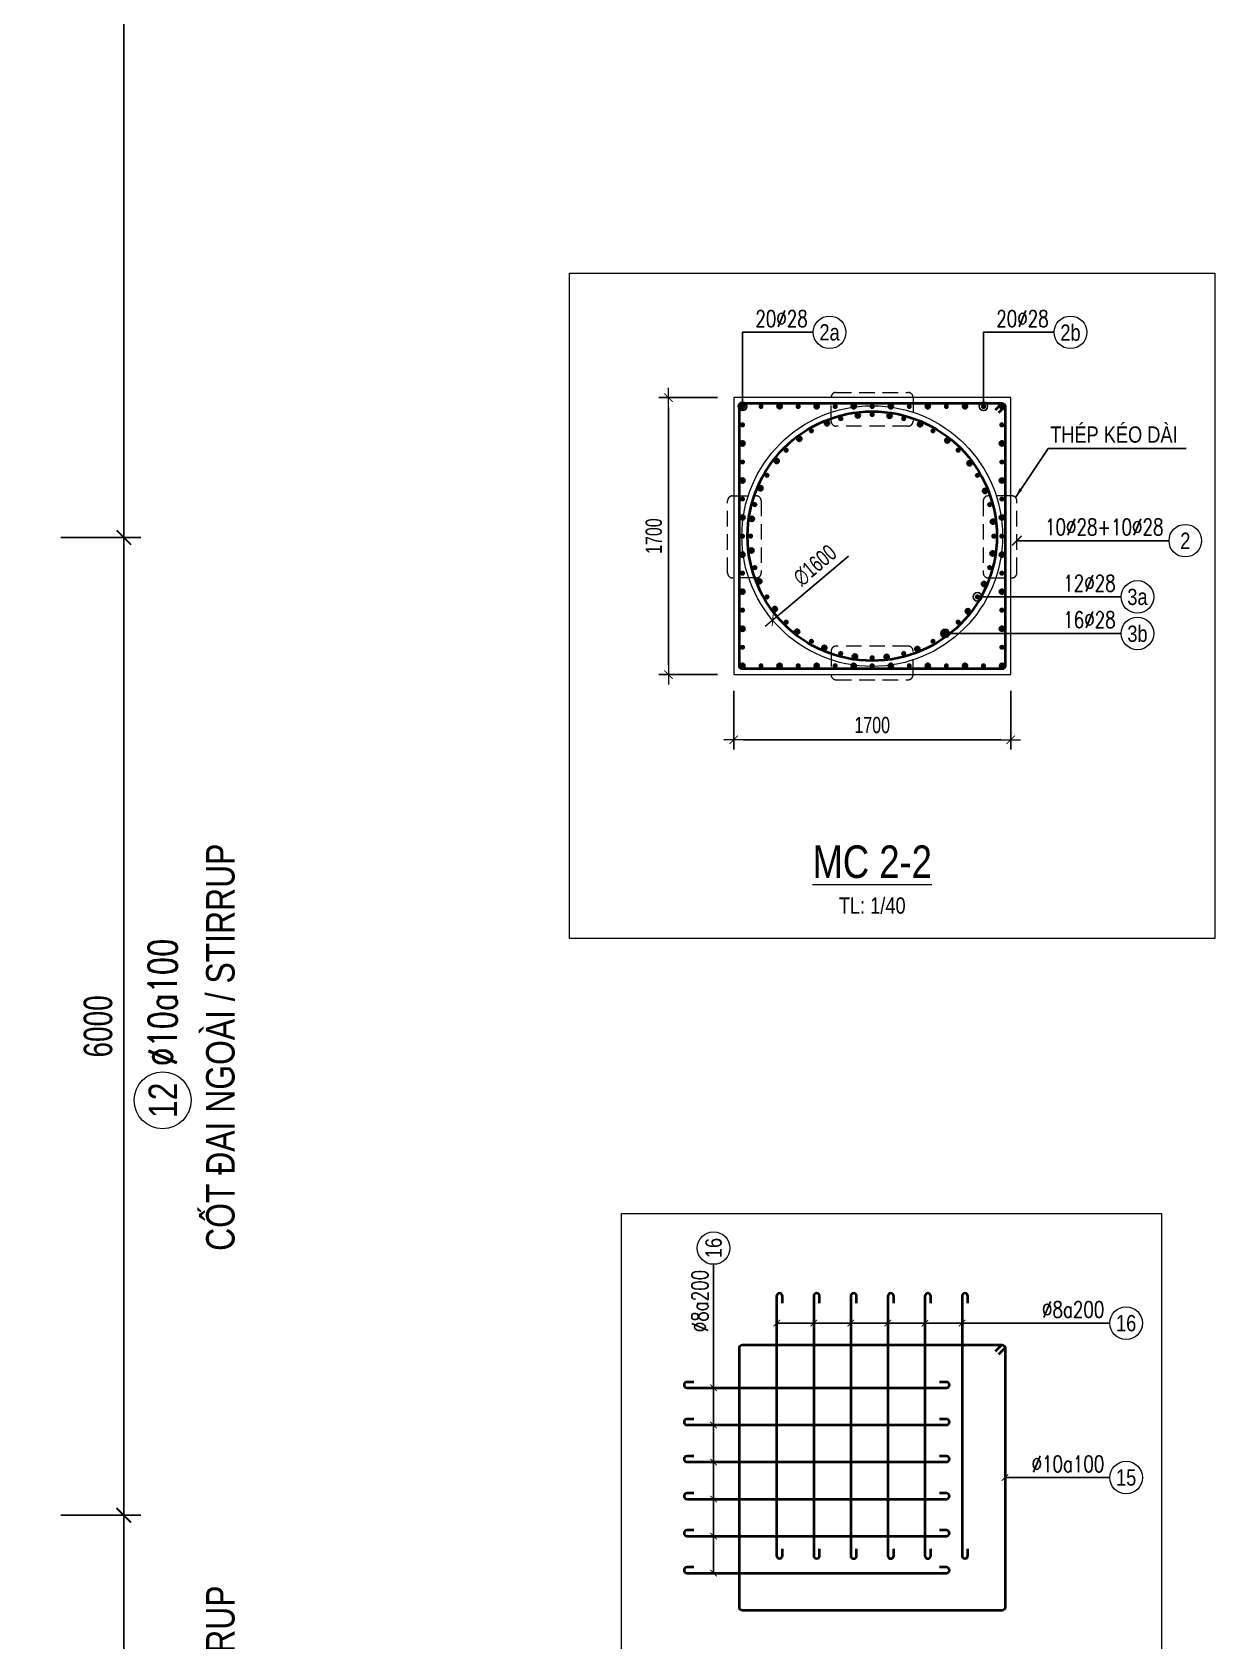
# Model space of a CAD drawing. Header units: millimetres. Extents: x 49323 to 538172, y -39336 to 181761.
# Drawn here: x 176913 to 184170, y 2860 to 12732 of the extents above; entities that cross this region are included whole.
import ezdxf
from ezdxf.enums import TextEntityAlignment as Align

# ---------------------------------------------------------------- set-up
doc = ezdxf.new("R2010")
doc.units = ezdxf.units.MM
doc.linetypes.add('HIDDEN2', pattern=[4.762499999999999, 3.175, -1.5875])
doc.layers.get('0').update_dxf_attribs({"lineweight": 20})
doc.layers.get('Defpoints').update_dxf_attribs({"color": 151, "lineweight": 9})
for name, color, linetype, lineweight in [('NDC_S_CONTINUOUS', 3, 'Continuous', 20), ('NDC_S_DIM', 1, 'Continuous', 15), ('NDC_S_HIDDEN', 8, 'HIDDEN2', 13), ('NDC_S_REBAR', 4, 'Continuous', 35), ('NDC_S_STIRRUP', 4, 'Continuous', 40), ('NDC_S_THIN LINE', 8, 'Continuous', 9), ('NDC_S_VN TEXT', 7, 'Continuous', 20), ('NDC_Table', 3, 'Continuous', 20)]:
    doc.layers.add(name, color=color, linetype=linetype, lineweight=lineweight)
doc.styles.add('ARIAL', font='arial.ttf', dxfattribs={"width": 0.8})
doc.styles.add('NDC_DIM', font='', dxfattribs={"width": 0.75})
doc.styles.add('NDC_EN TXT', font='romans.shx', dxfattribs={"width": 0.8})
doc.styles.add('NDC_VIE TXT', font='arial.ttf', dxfattribs={"width": 0.8})
doc.styles.get('NDC_DIM').set_extended_font_data('Dotum')
doc.dimstyles.new('NDC_dim_40', dxfattribs={"dimscale": 40, "dimtxt": 2.5, "dimasz": 1.5, "dimexe": 1.5, "dimexo": 2.5, "dimgap": 1, "dimtad": 1, "dimdec": 0, "dimzin": 0, "dimdsep": 46, "dimtxsty": 'NDC_DIM', "dimblk": 'DIMMARK', "dimcen": 0.09, "dimdle": 1.2, "dimclrd": 1, "dimclre": 1, "dimclrt": 3, "dimadec": 0, "dimazin": 0, "dimtfac": 1, "dimtdec": 0, "dimtix": 1, "dimtofl": 0, "dimtmove": 0, "dimatfit": 3, "dimfxl": 8, "dimfxlon": 1, "dimtolj": 1, "dimtzin": 0, "dimarcsym": 0})
doc.dimstyles.new('NDC_dim_70', dxfattribs={"dimscale": 70, "dimtxt": 2.5, "dimasz": 1.5, "dimexe": 1.5, "dimexo": 2.5, "dimgap": 1, "dimtad": 1, "dimdec": 0, "dimzin": 0, "dimdsep": 46, "dimtxsty": 'NDC_DIM', "dimblk": 'DIMMARK', "dimcen": 0.09, "dimdle": 1.2, "dimclrd": 1, "dimclre": 1, "dimclrt": 3, "dimadec": 0, "dimazin": 0, "dimtfac": 1, "dimtdec": 0, "dimtix": 1, "dimtofl": 0, "dimtmove": 0, "dimatfit": 3, "dimfxl": 8, "dimfxlon": 1, "dimtolj": 1, "dimtzin": 0, "dimarcsym": 0})

# ---------------------------------------------------------------- blocks, each defined once
blk = doc.blocks.new('DIMMARK')
at = {"layer": 'NDC_S_DIM', "color": 1}
blk.add_line((-1.5, 0), (1, 0), dxfattribs=at)
at = {"layer": 'NDC_S_DIM', "color": 2, "const_width": 0.1}
blk.add_lwpolyline([(-0.4242640687119285, -0.4242640687119285), (0.4242640687119285, 0.4242640687119285)], dxfattribs=at)
blk = doc.blocks.new('*D401')
at = {"layer": 'Defpoints', "color": 0, "ltscale": 70, "transparency": 16777216}
for p in [(176913.1797757736, 3630.720798664641), (177475.5324994227, 3630.720798664641), (176913.1797757736, 30.72079866446667)]:
    blk.add_point(p, dxfattribs=at)
at = {"layer": 'NDC_S_DIM', "color": 1, "lineweight": -2, "ltscale": 70, "transparency": 16777216}
for p, q in [((177088.1797757736, 3630.720798664641), (177580.5324994227, 3630.720798664641)), ((177475.5324994227, 135.7207986644668), (177475.5324994227, 3525.720798664641)), ((177088.1797757736, 30.7207986644667), (177580.5324994227, 30.72079866446678))]:
    blk.add_line(p, q, dxfattribs=at)
at = {"layer": 'NDC_S_DIM', "color": 1, "lineweight": -2, "ltscale": 70, "transparency": 16777216, "xscale": 105, "yscale": 105, "zscale": 105}
for p, rotation in [((177475.5324994227, 3630.720798664641), 90), ((177475.5324994227, 30.72079866446676), 270)]:
    blk.add_blockref('DIMMARK', p, dxfattribs=dict(at, rotation=rotation))
at = {"layer": 'NDC_S_DIM', "color": 3, "ltscale": 70, "transparency": 16777216, "insert": (177317.9137748636, 1830.720798664503), "char_height": 175, "attachment_point": 5, "rotation": 90, "style": 'NDC_DIM'}
blk.add_mtext('\\A1;3600', dxfattribs=at)
blk = doc.blocks.new('*D402')
at = {"layer": 'Defpoints', "color": 0, "ltscale": 70, "transparency": 16777216}
for p in [(176913.1797757736, 9630.720798664643), (177475.5324994227, 9630.720798664643), (176913.1797757736, 3630.720798664641)]:
    blk.add_point(p, dxfattribs=at)
at = {"layer": 'NDC_S_DIM', "color": 1, "lineweight": -2, "ltscale": 70, "transparency": 16777216}
for p, q in [((177088.1797757736, 9630.720798664643), (177580.5324994227, 9630.720798664643)), ((177475.5324994227, 3735.720798664641), (177475.5324994227, 9525.720798664643)), ((177088.1797757736, 3630.720798664641), (177580.5324994227, 3630.720798664641))]:
    blk.add_line(p, q, dxfattribs=at)
at = {"layer": 'NDC_S_DIM', "color": 1, "lineweight": -2, "ltscale": 70, "transparency": 16777216, "xscale": 105, "yscale": 105, "zscale": 105}
for p, rotation in [((177475.5324994227, 9630.720798664643), 90), ((177475.5324994227, 3630.720798664641), 270)]:
    blk.add_blockref('DIMMARK', p, dxfattribs=dict(at, rotation=rotation))
at = {"layer": 'NDC_S_DIM', "color": 3, "ltscale": 70, "transparency": 16777216, "insert": (177317.9137748637, 6630.72079866459), "char_height": 175, "attachment_point": 5, "rotation": 90, "style": 'NDC_DIM'}
blk.add_mtext('\\A1;6000', dxfattribs=at)
blk = doc.blocks.new('*D403')
at = {"layer": 'Defpoints', "color": 0, "ltscale": 70, "transparency": 16777216}
for p in [(176913.1797757736, 19630.72079866465), (177475.5324994228, 19630.72079866465), (176913.1797757736, 9630.720798664643)]:
    blk.add_point(p, dxfattribs=at)
at = {"layer": 'NDC_S_DIM', "color": 1, "lineweight": -2, "ltscale": 70, "transparency": 16777216}
for p, q in [((177088.1797757736, 19630.72079866465), (177580.5324994228, 19630.72079866465)), ((177475.5324994228, 9735.720798664643), (177475.5324994228, 19525.72079866465)), ((177088.1797757736, 9630.720798664643), (177580.5324994228, 9630.720798664643))]:
    blk.add_line(p, q, dxfattribs=at)
at = {"layer": 'NDC_S_DIM', "color": 1, "lineweight": -2, "ltscale": 70, "transparency": 16777216, "xscale": 105, "yscale": 105, "zscale": 105}
for p, rotation in [((177475.5324994228, 19630.72079866465), 90), ((177475.5324994228, 9630.720798664643), 270)]:
    blk.add_blockref('DIMMARK', p, dxfattribs=dict(at, rotation=rotation))
at = {"layer": 'NDC_S_DIM', "color": 3, "ltscale": 70, "transparency": 16777216, "insert": (177317.9137748637, 14630.72079866459), "char_height": 175, "attachment_point": 5, "rotation": 90, "style": 'NDC_DIM'}
blk.add_mtext('\\A1;10000', dxfattribs=at)
blk = doc.blocks.new('*U236')
blk.add_circle((-2.5, 0), 2.5)
at = {"layer": 'NDC_S_VN TEXT', "color": 7, "style": 'ARIAL', "width": 0.8}
blk.add_attdef('SH2', text='', height=2.5, dxfattribs=at).set_placement((-2.5, 0), align=Align.MIDDLE)
at = {"layer": 'NDC_S_VN TEXT', "color": 3, "style": 'NDC_EN TXT', "width": 0.75}
blk.add_attdef('DKKC1', (0.5, -1.25), '', height=2.5, dxfattribs=at)
blk = doc.blocks.new('kata_block_TD')
at = {"color": 6, "linetype": 'ByBlock', "lineweight": -2, "style": 'ARIAL', "width": 0.8}
blk.add_attdef('SECTDET2', text='', height=5, dxfattribs=at).set_placement((0, 7.970649532882817), align=Align.CENTER)
at = {"color": 0, "linetype": 'ByBlock', "lineweight": -2, "style": 'ARIAL', "width": 0.8}
blk.add_attdef('SECTDET1', text='', height=5, dxfattribs=at).set_placement((0, 1.470649532882817), align=Align.CENTER)
at = {"color": 3, "lineweight": 25, "style": 'ARIAL', "width": 0.8}
blk.add_attdef('SSCALE', text='', height=2.5, dxfattribs=at).set_placement((0, -3.998868953555331), align=Align.CENTER)
blk = doc.blocks.new('kata_block_THEP')
at = {"layer": 'NDC_S_REBAR', "color": 0}
for p, q in [((-0.5, 0), (0.5, 0)), ((-0.3535533905960619, 0.353553390592424), (0.3535533905960619, -0.353553390592424)), ((0.3535533905960619, 0.353553390592424), (-0.3535533905960619, -0.353553390592424)), ((0, 0.5), (0, -0.5))]:
    blk.add_line(p, q, dxfattribs=at)
at = {"layer": 'NDC_S_REBAR', "color": 0, "const_width": 0.08333333333333334}
blk.add_lwpolyline([(-0.5, -1.818989403545856e-12, 1), (0.5000000000145519, -1.818989403545856e-12, 1), (-0.5, -1.818989403545856e-12, 1)], format="xyb", dxfattribs=at)
blk = doc.blocks.new('cham')
at = {"layer": 'NDC_S_REBAR'}
h = blk.add_hatch(color=253, dxfattribs=at)
h.dxf.hatch_style = 1
h.paths.add_polyline_path([(-28.00000000081491, 0, 1), (28.00000000081491, 0, 1)])
at = {"layer": 'NDC_S_REBAR', "color": 253}
blk.add_circle((0, 0), 28.00000000082072, dxfattribs=at)
blk = doc.blocks.new('*U436')
at = {"layer": 'NDC_S_DIM', "xscale": 0.5, "yscale": 0.5, "zscale": 0.5}
blk.add_blockref('cham', (0, 0), dxfattribs=at)
blk = doc.blocks.new('*U437')
at = {"layer": 'NDC_S_DIM', "color": 0, "linetype": 'ByBlock', "lineweight": -2, "transparency": 16777216}
for p in [(0, 0), (227.5, 0), (455, 0), (682.5, 0), (910, 0), (1137.5, 0), (1365, 0), (1592.5, 0)]:
    blk.add_blockref('*U436', p, dxfattribs=at)
blk = doc.blocks.new('*U438')
at = {"layer": 'NDC_S_DIM', "xscale": 0.5, "yscale": 0.5, "zscale": 0.5}
blk.add_blockref('cham', (0, 0), dxfattribs=at)
blk = doc.blocks.new('*U439')
at = {"layer": 'NDC_S_DIM', "color": 0, "linetype": 'ByBlock', "lineweight": -2, "transparency": 16777216}
for p in [(0, 0), (227.5, 0), (455, 0), (682.5, 0), (910, 0), (1137.5, 0)]:
    blk.add_blockref('*U438', p, dxfattribs=at)
blk = doc.blocks.new('*U432')
at = {"layer": 'NDC_S_DIM', "xscale": 0.5, "yscale": 0.5, "zscale": 0.5}
blk.add_blockref('cham', (0, 0), dxfattribs=at)
blk = doc.blocks.new('*U433')
at = {"layer": 'NDC_S_DIM', "color": 0, "linetype": 'ByBlock', "lineweight": -2, "transparency": 16777216}
for p in [(0, 0), (227.5, 0), (455, 0), (682.5, 0), (910, 0), (1137.5, 0), (1365, 0), (1592.5, 0)]:
    blk.add_blockref('*U432', p, dxfattribs=at)
blk = doc.blocks.new('*U434')
at = {"layer": 'NDC_S_DIM', "xscale": 0.5, "yscale": 0.5, "zscale": 0.5}
blk.add_blockref('cham', (0, 0), dxfattribs=at)
blk = doc.blocks.new('*U435')
at = {"layer": 'NDC_S_DIM', "color": 0, "linetype": 'ByBlock', "lineweight": -2, "transparency": 16777216}
for p in [(0, 0), (227.5, 0), (455, 0), (682.5, 0), (910, 0), (1137.5, 0)]:
    blk.add_blockref('*U434', p, dxfattribs=at)
blk = doc.blocks.new('*U11')
blk.add_circle((2.5, 0), 2.5)
at = {"layer": 'NDC_S_VN TEXT', "color": 3, "style": 'NDC_EN TXT', "width": 0.75}
blk.add_attdef('DK2', text='', height=2.5, dxfattribs=at).set_placement((-0.85, 0.8455043070534884), align=Align.RIGHT)
at = {"layer": 'NDC_S_VN TEXT', "color": 7, "style": 'ARIAL', "width": 0.8}
blk.add_attdef('SH3', text='', height=2.5, dxfattribs=at).set_placement((2.5, 0), align=Align.MIDDLE)
blk = doc.blocks.new('*D446')
at = {"layer": 'Defpoints', "color": 0, "ltscale": 70, "transparency": 16777216}
for p in [(181217.785932123, 8789.496988113242), (182917.785932123, 8789.496988113242), (182917.785932123, 8389.496988113242)]:
    blk.add_point(p, dxfattribs=at)
at = {"layer": 'NDC_S_DIM', "color": 1, "lineweight": -2, "ltscale": 70, "transparency": 16777216}
for p, q in [((181217.785932123, 8689.496988113242), (181217.785932123, 8329.496988113242)), ((182917.785932123, 8689.496988113242), (182917.785932123, 8329.496988113242)), ((181277.785932123, 8389.496988113242), (182857.785932123, 8389.496988113242))]:
    blk.add_line(p, q, dxfattribs=at)
at = {"layer": 'NDC_S_DIM', "color": 1, "lineweight": -2, "ltscale": 70, "transparency": 16777216, "xscale": 60, "yscale": 60, "zscale": 60, "rotation": 180}
blk.add_blockref('DIMMARK', (181217.785932123, 8389.496988113242), dxfattribs=at)
at = {"layer": 'NDC_S_DIM', "color": 1, "lineweight": -2, "ltscale": 70, "transparency": 16777216, "xscale": 60, "yscale": 60, "zscale": 60}
blk.add_blockref('DIMMARK', (182917.785932123, 8389.496988113242), dxfattribs=at)
at = {"layer": 'NDC_S_DIM', "color": 3, "ltscale": 70, "transparency": 16777216, "insert": (182067.785932123, 8479.564830718398), "char_height": 100, "attachment_point": 5, "style": 'NDC_DIM'}
blk.add_mtext('\\A1;1700', dxfattribs=at)
blk = doc.blocks.new('*D447')
at = {"layer": 'Defpoints', "color": 0, "ltscale": 70, "transparency": 16777216}
for p in [(181217.7859321231, 10489.49698811325), (180817.7859321241, 8789.496988113246), (181217.7859321231, 8789.496988113246)]:
    blk.add_point(p, dxfattribs=at)
at = {"layer": 'NDC_S_DIM', "color": 1, "lineweight": -2, "ltscale": 70, "transparency": 16777216}
for p, q in [((181117.7859321231, 10489.49698811325), (180757.7859321241, 10489.49698811325)), ((180817.7859321241, 10429.49698811325), (180817.7859321241, 8849.496988113246)), ((181117.7859321231, 8789.496988113246), (180757.7859321241, 8789.496988113246))]:
    blk.add_line(p, q, dxfattribs=at)
at = {"layer": 'NDC_S_DIM', "color": 1, "lineweight": -2, "ltscale": 70, "transparency": 16777216, "xscale": 60, "yscale": 60, "zscale": 60}
for p, rotation in [((180817.7859321241, 10489.49698811325), 90), ((180817.7859321241, 8789.496988113246), 270)]:
    blk.add_blockref('DIMMARK', p, dxfattribs=dict(at, rotation=rotation))
at = {"layer": 'NDC_S_DIM', "color": 3, "ltscale": 70, "transparency": 16777216, "insert": (180727.7180895189, 9639.496988113193), "char_height": 100, "attachment_point": 5, "rotation": 90, "style": 'NDC_DIM'}
blk.add_mtext('\\A1;1700', dxfattribs=at)
blk = doc.blocks.new('*U448')
at = {"layer": 'NDC_S_REBAR', "xscale": 28, "yscale": 28, "zscale": 28}
blk.add_blockref('kata_block_THEP', (-2.037268131971359e-10, 5.093170329928398e-11), dxfattribs=at)
blk = doc.blocks.new('*U449')
at = {"layer": 'NDC_Table', "color": 0, "linetype": 'ByBlock', "lineweight": -2, "transparency": 16777216}
for p, rotation in [((191615.2924597044, 4375.329646169997), 15), ((192001.4504749974, 4375.329646169168), 345), ((191435.3714673507, 4300.803930981919), 30.00000000000001), ((192181.3714673507, 4300.803930980318), 329.9999999999999), ((191280.8698085852, 4182.250638524209), 45.00000000000001), ((192335.8731261157, 4182.250638521945), 314.9999999999999), ((191162.3165161269, 4027.748979759279), 60.00000000000001), ((192454.4264185734, 4027.748979756506), 299.9999999999999), ((191087.790800938, 3847.827987405897), 75.00000000000001), ((192528.9521337615, 3847.827987402804), 285), ((191062.3714673492, 3654.748979759447), 90), ((192554.3714673494, 3654.748979756245), 270), ((191087.7908009372, 3461.669972112888), 105), ((192528.9521337606, 3461.669972109794), 255), ((191162.3165161253, 3281.748979759185), 120), ((192454.4264185718, 3281.748979756412), 240), ((191280.869808583, 3127.247320993747), 135), ((192335.8731261134, 3127.247320991483), 225), ((191435.3714673479, 3008.694028535374), 150), ((192181.371467348, 3008.694028533772), 209.9999999999999), ((191615.2924597013, 2934.168313346524), 165), ((191808.3714673477, 2908.748979757752), 180), ((192001.4504749943, 2934.168313345696), 194.9999999999999)]:
    blk.add_blockref('*U448', p, dxfattribs=dict(at, rotation=rotation))
blk.add_blockref('*U448', (191808.3714673509, 4400.74897975794), dxfattribs=at)
blk = doc.blocks.new('*U452')
at = {"layer": 'NDC_S_DIM', "xscale": 0.5, "yscale": 0.5, "zscale": 0.5}
blk.add_blockref('cham', (0, 0), dxfattribs=at)
blk = doc.blocks.new('*U453')
at = {"layer": 'NDC_S_DIM', "color": 0, "linetype": 'ByBlock', "lineweight": -2, "transparency": 16777216}
blk.add_blockref('*U452', (0, 0), dxfattribs=at)
blk = doc.blocks.new('*U450')
at = {"layer": 'NDC_S_DIM', "rotation": 338.5616584972}
blk.add_blockref('*U453', (0, 0), dxfattribs=at)
at = {"layer": 'NDC_S_REBAR', "xscale": 28, "yscale": 28, "zscale": 28, "rotation": 342.8759197528643}
blk.add_blockref('kata_block_THEP', (-1.746229827404022e-10, 1.082298695109785e-10), dxfattribs=at)
blk = doc.blocks.new('*U451')
at = {"layer": 'NDC_Table', "color": 0, "linetype": 'ByBlock', "lineweight": -2, "transparency": 16777216}
for p, rotation in [((191531.1112754281, 4347.311457788543), 29.99999999999998), ((191719.8070466086, 4395.473181724427), 15), ((192102.0345300997, 4340.517166229247), 344.9999999999999), ((191361.3103281331, 4251.952745488475), 45), ((192269.5180710712, 4241.144588435069), 330.0000000000001), ((191221.9758586721, 4115.895583479751), 60.00000000000001), ((192405.57523308, 4101.8101189741), 315), ((191122.6032808779, 3948.412042508174), 74.99999999999999), ((192500.93394538, 3932.009171679006), 299.9999999999999), ((191069.9646717063, 3760.91584911132), 90), ((192549.0956693159, 3743.313400498618), 285), ((191067.6472653828, 3566.184559017073), 105), ((192546.7782629924, 3548.582110404372), 269.9999999999999), ((191115.8089893186, 3377.488787836685), 120), ((192494.1396538207, 3361.085917007517), 255), ((191211.1677016187, 3207.687840541592), 135), ((192394.7670760265, 3193.602376035941), 240), ((191347.2248636274, 3068.353371080623), 150), ((192255.4326065656, 3057.545214027217), 225), ((191514.708404599, 2968.980793286445), 165), ((192085.6316592705, 2962.186501727149), 210), ((191702.2045979958, 2916.34218411478), 180), ((191896.9358880901, 2914.024777791264), 194.9999999999999)]:
    blk.add_blockref('*U450', p, dxfattribs=dict(at, rotation=rotation))
blk.add_blockref('*U450', (191914.5383367028, 4393.155775400912), dxfattribs=at)
blk = doc.blocks.new('*D653')
at = {"layer": 'Defpoints', "color": 0, "ltscale": 40, "transparency": 16777216}
for p in [(182678.597791045, 10156.12922964893), (181456.9740731919, 9122.86474657699)]:
    blk.add_point(p, dxfattribs=at)
at = {"layer": 'NDC_S_VN TEXT', "color": 1, "lineweight": -2, "ltscale": 40, "transparency": 16777216}
blk.add_line((181921.4085047078, 9515.689145602664), (181502.7849626114, 9161.612164692197), dxfattribs=at)
at = {"layer": 'NDC_S_VN TEXT', "color": 1, "lineweight": -2, "ltscale": 40, "transparency": 16777216, "xscale": 60, "yscale": 60, "zscale": 60, "rotation": 220.2249554821321}
blk.add_blockref('DIMMARK', (181456.9740731919, 9122.86474657699), dxfattribs=at)
at = {"layer": 'NDC_S_VN TEXT', "color": 3, "ltscale": 40, "transparency": 16777216, "insert": (181716.4737872315, 9460.317580889357), "char_height": 100, "attachment_point": 5, "rotation": 40.22495548213211, "style": 'NDC_DIM'}
blk.add_mtext('\\A1;∅1600', dxfattribs=at)

msp = doc.modelspace()

# ---------------------------------------------------------------- linework, layer by layer
at = {"layer": 'Defpoints', "ltscale": 40}
for points in [[(180211.1621738467, 11252.38834586248), (184170.0490963082, 11252.38834586248), (184170.0490963082, 7169.366216950206), (180211.1621738467, 7169.366216950206)], [(180530.1790453661, 5483.628138941451), (183843.6908168602, 5483.628138941451), (183843.6908168602, -947.3411607038288), (180530.1790453661, -947.3411607038288)]]:
    msp.add_lwpolyline(points, close=True, dxfattribs=at)
at = {"layer": 'NDC_S_CONTINUOUS', "ltscale": 70}
msp.add_lwpolyline([(181217.785932123, 8789.496988113242), (182917.785932123, 8789.496988113242), (182917.785932123, 10489.49698811324), (181217.785932123, 10489.49698811324), (181217.785932123, 8789.496988113242)], dxfattribs=at)
at = {"layer": 'NDC_S_CONTINUOUS'}
msp.add_circle((182067.7859321184, 9639.496988112964), 799.9999999998472, dxfattribs=at)
at = {"layer": 'NDC_S_HIDDEN', "ltscale": 30}
for points in [[(181845.4729385921, 10520.80191241999), (182288.4239238277, 10520.80191241999, -0.414213562373095), (182318.4239238277, 10490.80191241999), (182318.4239238277, 10344.69560227831, -0.414213562373095), (182288.4239238277, 10314.69560227831), (181845.4729385921, 10314.69560227831, -0.414213562373095), (181815.4729385921, 10344.69560227831), (181815.4729385921, 10490.80191241999, -0.414213562373095)], [(181180.2701616438, 9413.252551369253), (181180.2701616438, 9856.20353660488, -0.414213562373095), (181210.2701616438, 9886.20353660488), (181356.3764717855, 9886.20353660488, -0.414213562373095), (181386.3764717855, 9856.20353660488), (181386.3764717855, 9413.252551369253, -0.414213562373095), (181356.3764717855, 9383.252551369253), (181210.2701616438, 9383.252551369253, -0.414213562373095)], [(182955.3017026023, 9413.252551369253), (182955.3017026023, 9856.20353660488, 0.414213562373095), (182925.3017026023, 9886.20353660488), (182779.1953924606, 9886.20353660488, 0.414213562373095), (182749.1953924606, 9856.20353660488), (182749.1953924606, 9413.252551369253, 0.414213562373095), (182779.1953924606, 9383.252551369253), (182925.3017026023, 9383.252551369253, 0.414213562373095)], [(181845.4729385921, 8758.192063806491), (182288.4239238277, 8758.192063806491, 0.414213562373095), (182318.4239238277, 8788.192063806491), (182318.4239238277, 8934.298373948172, 0.414213562373095), (182288.4239238277, 8964.298373948172), (181845.4729385921, 8964.298373948172, 0.414213562373095), (181815.4729385921, 8934.298373948172), (181815.4729385921, 8788.192063806491, 0.414213562373095)]]:
    msp.add_lwpolyline(points, format="xyb", close=True, dxfattribs=at)
at = {"layer": 'NDC_S_STIRRUP', "ltscale": 70}
for points in [[(182823.785932123, 10414.49698811324), (182863.785932123, 10454.49698811324, -0.414213562), (182882.785932123, 10435.49698811324), (182882.785932123, 8843.496988113242, -0.414213562), (182863.785932123, 8824.496988113242), (181271.785932123, 8824.496988113242, -0.414213562), (181252.785932123, 8843.496988113242), (181252.785932123, 10435.49698811324, -0.414213562), (181271.785932123, 10454.49698811324), (182863.785932123, 10454.49698811324, -0.414213562), (182882.785932123, 10435.49698811324), (182842.785932123, 10395.49698811324)], [(182823.785932123, 4637.093239145674), (182863.785932123, 4677.093239145674, -0.414213562), (182882.785932123, 4658.093239145674), (182882.785932123, 3066.093239145674, -0.414213562), (182863.785932123, 3047.093239145674), (181271.785932123, 3047.093239145674, -0.414213562), (181252.785932123, 3066.093239145674), (181252.785932123, 4658.093239145674, -0.414213562), (181271.785932123, 4677.093239145674), (182863.785932123, 4677.093239145674, -0.414213562), (182882.785932123, 4658.093239145674), (182842.785932123, 4618.093239145674)]]:
    msp.add_lwpolyline(points, format="xyb", dxfattribs=at)
at = {"layer": 'NDC_S_STIRRUP'}
for points in [[(181517.2859321227, 4933.373242271555), (181517.2859321227, 4975.373242271555, 1), (181481.2859321227, 4975.373242271555), (181481.2859321227, 3383.373242271555, 1), (181517.2859321227, 3383.373242271555), (181517.2859321227, 3425.373242271555)], [(181744.7859321227, 4933.373242271555), (181744.7859321227, 4975.373242271555, 1), (181708.7859321227, 4975.373242271555), (181708.7859321227, 3383.373242271555, 1), (181744.7859321227, 3383.373242271555), (181744.7859321227, 3425.373242271555)], [(181972.0716464086, 4933.097543566044), (181972.0716464086, 4975.097543566044, 1), (181936.0716464086, 4975.097543566044), (181936.0716464086, 3383.097543566044, 1), (181972.0716464086, 3383.097543566044), (181972.0716464086, 3425.097543566044)], [(182199.5002178372, 4933.097543566044), (182199.5002178372, 4975.097543566044, 1), (182163.5002178372, 4975.097543566044), (182163.5002178372, 3383.097543566044, 1), (182199.5002178372, 3383.097543566044), (182199.5002178372, 3425.097543566044)], [(182426.9287892657, 4933.097543566044), (182426.9287892657, 4975.097543566044, 1), (182390.9287892657, 4975.097543566044), (182390.9287892657, 3383.097543566044, 1), (182426.9287892657, 3383.097543566044), (182426.9287892657, 3425.097543566044)], [(182654.7859321227, 4933.373242271555), (182654.7859321227, 4975.373242271555, 1), (182618.7859321227, 4975.373242271555), (182618.7859321227, 3383.373242271555, 1), (182654.7859321227, 3383.373242271555), (182654.7859321227, 3425.373242271555)], [(180973.2598387947, 4448.664667716948), (180931.2598387947, 4448.664667716948, 1), (180931.2598387947, 4412.664667716948), (182523.2598387947, 4412.664667716948, 1), (182523.2598387947, 4448.664667716948), (182481.2598387947, 4448.664667716948)], [(180973.2598387947, 4221.236096288376), (180931.2598387947, 4221.236096288376, 1), (180931.2598387947, 4185.236096288376), (182523.2598387947, 4185.236096288376, 1), (182523.2598387947, 4221.236096288376), (182481.2598387947, 4221.236096288376)], [(180973.2598387947, 3993.807524859807), (180931.2598387947, 3993.807524859807, 1), (180931.2598387947, 3957.807524859807), (182523.2598387947, 3957.807524859807, 1), (182523.2598387947, 3993.807524859807), (182481.2598387947, 3993.807524859807)], [(180973.2598387947, 3766.378953431235), (180931.2598387947, 3766.378953431235, 1), (180931.2598387947, 3730.378953431235), (182523.2598387947, 3730.378953431235, 1), (182523.2598387947, 3766.378953431235), (182481.2598387947, 3766.378953431235)], [(180973.2598387947, 3538.950382002662), (180931.2598387947, 3538.950382002662, 1), (180931.2598387947, 3502.950382002662), (182523.2598387947, 3502.950382002662, 1), (182523.2598387947, 3538.950382002662), (182481.2598387947, 3538.950382002662)], [(180973.2598387947, 3311.521810574093), (180931.2598387947, 3311.521810574093, 1), (180931.2598387947, 3275.521810574093), (182523.2598387947, 3275.521810574093, 1), (182523.2598387947, 3311.521810574093), (182481.2598387947, 3311.521810574093)]]:
    msp.add_lwpolyline(points, format="xyb", dxfattribs=at)
msp.add_circle((182067.7859321184, 9639.496988112964), 764.9999999998472, dxfattribs=at)

# ---------------------------------------------------------------- block references
at = {"layer": 'NDC_S_DIM'}
for name, p in [('*U437', (181271.7859321231, 10435.7726868187)), ('*U433', (181271.7859321231, 8843.772686818702))]:
    msp.add_blockref(name, p, dxfattribs=at)
at = {"layer": 'NDC_S_DIM', "rotation": 89.99999999988268}
for name, p in [('*U439', (181271.785932123, 9070.925559541813)), ('*U435', (182863.7859321228, 9070.925559541813))]:
    msp.add_blockref(name, p, dxfattribs=at)
at = {"layer": 'NDC_S_REBAR', "ltscale": 70, "xscale": 28, "yscale": 28, "zscale": 28}
for p in [(181271.785932123, 10435.49698811324), (181385.5002178373, 10435.49698811324), (181499.2145035516, 10435.49698811324), (181612.9287892659, 10435.49698811324), (181726.6430749802, 10435.49698811324), (181840.3573606945, 10435.49698811324), (181954.0716464088, 10435.49698811324), (182067.785932123, 10435.49698811324), (182181.5002178373, 10435.49698811324), (182295.2145035516, 10435.49698811324), (182408.9287892659, 10435.49698811324), (182522.6430749802, 10435.49698811324), (182636.3573606945, 10435.49698811324), (182750.0716464088, 10435.49698811324), (182863.785932123, 10435.49698811324), (181271.785932123, 10321.78270239896), (182863.785932123, 10321.78270239896), (181271.785932123, 10208.06841668467), (182863.785932123, 10208.06841668467), (181271.785932123, 10094.35413097038), (182863.785932123, 10094.35413097038), (181271.785932123, 9980.639845256099), (182863.785932123, 9980.639845256099), (181271.785932123, 9866.925559541813), (182863.785932123, 9866.925559541813), (181271.785932123, 9753.211273827528), (182863.785932123, 9753.211273827528), (181271.785932123, 9639.496988113242), (182863.785932123, 9639.496988113242), (181271.785932123, 9525.782702398956), (182863.785932123, 9525.782702398956), (181271.785932123, 9412.06841668467), (182863.785932123, 9412.06841668467), (181271.785932123, 9298.354130970383), (182863.785932123, 9298.354130970383), (181271.785932123, 9184.639845256099), (182863.785932123, 9184.639845256099), (181271.785932123, 9070.925559541813), (182863.785932123, 9070.925559541813), (181271.785932123, 8957.211273827528), (182863.785932123, 8957.211273827528), (181271.785932123, 8843.496988113242), (181385.5002178373, 8843.496988113242), (181499.2145035516, 8843.496988113242), (181612.9287892659, 8843.496988113242), (181726.6430749802, 8843.496988113242), (181840.3573606945, 8843.496988113242), (181954.0716464088, 8843.496988113242), (182067.785932123, 8843.496988113242), (182181.5002178373, 8843.496988113242), (182295.2145035516, 8843.496988113242), (182408.9287892659, 8843.496988113242), (182522.6430749802, 8843.496988113242), (182636.3573606945, 8843.496988113242), (182750.0716464088, 8843.496988113242), (182863.785932123, 8843.496988113242)]:
    msp.add_blockref('kata_block_THEP', p, dxfattribs=at)
at = {"layer": 'NDC_S_THIN LINE', "xscale": 40, "yscale": 40, "zscale": 40}
for p, values in [((181706.1580588692, 10889.9632774026), {'SH3': '2a', 'DK2': '20%%c28'}), ((183184.443773155, 10889.9632774026), {'SH3': '2b', 'DK2': '20%%c28'}), ((183888.919576023, 9611.461172586789), {'SH3': '2', 'DK2': '10%%c28+10%%c28'}), ((183595.2962012716, 9266.496988111528), {'SH3': '3a', 'DK2': '12%%c28'}), ((183595.2962012716, 9042.293222382272), {'SH3': '3b', 'DK2': '16%%c28'}), ((183525.9328522141, 4809.79150434598), {'SH3': '16', 'DK2': '%%c8a200'}), ((183525.9328522141, 3862.093239145674), {'SH3': '15', 'DK2': '%%c10a100'})]:
    msp.add_blockref('*U11', p, dxfattribs=at).add_auto_attribs(values)
at = {"layer": 'NDC_S_THIN LINE', "rotation": 90}
for name, p, xscale, yscale, zscale, values in [('*U236', (177713.6641416466, 6352.397826217933), 70, 70, 70, {'SH2': '12', 'DKKC1': '%%c10a100'}), ('*U11', (181094.2518943249, 5170.75147031559), 40, 40, 40, {'SH3': '16', 'DK2': '%%c8a200'})]:
    msp.add_blockref(name, p, dxfattribs=dict(at, xscale=xscale, yscale=yscale, zscale=zscale)).add_auto_attribs(values)
at = {"layer": 'NDC_S_VN TEXT', "ltscale": 70}
ref = msp.add_blockref('kata_block_TD', (182067.785932123, 7482.535136360297), dxfattribs=dict(at, xscale=40, yscale=40, zscale=40))
ref.add_attrib('SECTDET1', '%%uMC 2-2', dxfattribs={"layer": '0', "color": 0, "linetype": 'ByBlock', "lineweight": -2, "height": 200, "style": 'ARIAL', "width": 0.8}).set_placement((182067.785932123, 7541.361117675609), align=Align.CENTER)
ref.add_attrib('SSCALE', 'TL: 1/40', dxfattribs={"layer": '0', "color": 3, "lineweight": 25, "height": 100, "style": 'ARIAL', "width": 0.8}).set_placement((182067.785932123, 7322.580378218084), align=Align.CENTER)
at = {"layer": 'NDC_Table'}
for name in ['*U451', '*U449']:
    msp.add_blockref(name, (-9740.58553523093, 5984.748008355116), dxfattribs=at)

# ---------------------------------------------------------------- texts
at = {"layer": 'NDC_S_VN TEXT', "style": 'NDC_VIE TXT', "width": 0.8}
msp.add_text('THÉP KÉO DÀI', height=100, dxfattribs=at).set_placement((183159.4463424707, 10262.76621194703), align=Align.MIDDLE_LEFT)
for p in [(178067.8114006571, 5253.423951422667), (178067.811400657, 701.0118626400526)]:
    msp.add_text('CỐT ĐAI NGOÀI / STIRRUP', height=175, rotation=90, dxfattribs=at).set_placement(p, align=Align.MIDDLE_LEFT)

# ---------------------------------------------------------------- dimensions: what is measured, and where the dimension line sits
at = {"layer": 'NDC_S_DIM', "ltscale": 70}
for base, p1, p2, angle, dimstyle, picture, middle in [((177475.5324994228, 19630.72079866465), (176913.1797757735, 9630.720798664639), (176913.1797757735, 19630.72079866464), 90, 'NDC_dim_70', '*D403', (177317.9137748637, 14630.72079866459)), ((180817.7859321241, 8789.496988113246), (181217.785932123, 10489.49698811324), (181217.785932123, 8789.496988113242), 270, 'NDC_dim_40', '*D447', (180727.7180895189, 9639.496988113193)), ((177475.5324994227, 9630.720798664643), (176913.1797757735, 3630.720798664639), (176913.1797757735, 9630.720798664639), 90, 'NDC_dim_70', '*D402', (177317.9137748637, 6630.72079866459)), ((177475.5324994227, 3630.720798664641), (176913.1797757735, 30.72079866446666), (176913.1797757735, 3630.720798664639), 90, 'NDC_dim_70', '*D401', (177317.9137748636, 1830.720798664503))]:
    dim = msp.add_linear_dim(base=base, p1=p1, p2=p2, angle=angle, dimstyle=dimstyle, override={"dimtmove": 1}, dxfattribs=at)
    dim.commit()
    dim.dimension.update_dxf_attribs({"geometry": picture, "text_midpoint": middle})
dim = msp.add_linear_dim(base=(182917.785932123, 8389.496988113242), p1=(181217.785932123, 8789.496988113242), p2=(182917.785932123, 8789.496988113242), dimstyle='NDC_dim_40', override={"dimtmove": 1}, dxfattribs=at)
dim.commit()
dim.dimension.update_dxf_attribs({"geometry": '*D446', "text_midpoint": (182067.785932123, 8479.564830718398)})
at = {"layer": 'NDC_S_VN TEXT', "ltscale": 40}
dim = msp.add_diameter_dim_2p(p1=(182678.597791045, 10156.12922964893), p2=(181456.9740731919, 9122.86474657699), dimstyle='NDC_dim_40', dxfattribs=at)
dim.commit()
dim.dimension.update_dxf_attribs({"geometry": '*D653', "text_midpoint": (181774.6387265008, 9391.549447925383), "dimtype": 163})

# ---------------------------------------------------------------- leaders
at = {"layer": 'NDC_S_DIM', "ltscale": 70}
for points, override in [([(181271.7859321231, 10435.7726868187), (181271.7859321233, 10889.9632774026), (181706.1580588692, 10889.9632774026)], {"dimasz": 1.3, "dimtad": 0, "dimldrblk": 'DotBlank'}), ([(182750.0716464088, 10435.7726868187), (182750.071646409, 10889.9632774026), (183184.443773155, 10889.9632774026)], {"dimasz": 1.3, "dimtad": 0, "dimldrblk": 'DotBlank'}), ([(182946.5149060381, 9877.41674004047), (183147.4529770305, 10178.04999704068), (183993.3058270304, 10178.04999704068)], {"dimgap": 1, "dimtad": 0}), ([(182955.3017026023, 9611.461172586785), (183888.919576023, 9611.461172586785)], {"dimtad": 0, "dimldrblk": 'ARCHTICK'}), ([(182713.8408833409, 9266.496988111534), (183595.2962012716, 9266.496988111528)], {"dimasz": 1.3, "dimtad": 0, "dimldrblk": 'DotBlank'}), ([(182514.8470713344, 9042.293222382277), (183595.2962012716, 9042.293222382272)], {"dimasz": 1.3, "dimtad": 0, "dimldrblk": 'DotBlank'})]:
    msp.add_leader(points, dimstyle='NDC_dim_40', override=override, dxfattribs=at)
at = {"layer": 'NDC_S_THIN LINE'}
for points in [[(181094.2518943249, 3275.521810574093), (181094.2518943249, 5170.751470315598)], [(181094.2518943249, 3502.950382002662), (181094.2518943249, 5170.751470315598)], [(181094.2518943249, 3730.378953431235), (181094.2518943249, 5170.751470315598)], [(181094.2518943249, 3957.807524859807), (181094.2518943249, 5170.751470315598)], [(181094.2518943249, 4185.236096288376), (181094.2518943249, 5170.751470315598)], [(181094.2518943249, 4412.664667716948), (181094.2518943249, 5170.751470315598)], [(181481.7371367236, 4809.79150434598), (183525.9328522141, 4809.79150434598)], [(181708.7859321227, 4809.79150434598), (183525.9328522141, 4809.79150434598)], [(181936.0716464086, 4809.79150434598), (183525.9328522141, 4809.79150434598)], [(182163.5002178372, 4809.79150434598), (183525.9328522141, 4809.79150434598)], [(182390.9287892657, 4809.79150434598), (183525.9328522141, 4809.79150434598)], [(182618.7859321227, 4809.79150434598), (183525.9328522141, 4809.79150434598)], [(182882.785932123, 3862.093239145674), (183525.9328522141, 3862.093239145674)]]:
    msp.add_leader(points, dimstyle='NDC_dim_40', override={"dimasz": 1, "dimldrblk": 'ARCHTICK'}, dxfattribs=at)

doc.saveas('drawing.dxf')
